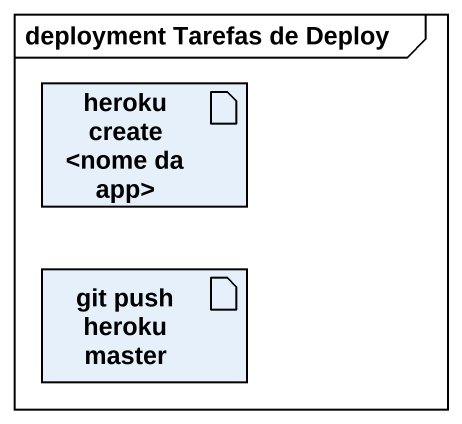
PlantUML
@startuml
mainframe deployment Tarefas de Deploy
artifact "heroku create <nome da app>" as heroku_create_nome_da_app
artifact "git push heroku master" as git_push_heroku_master
@enduml
